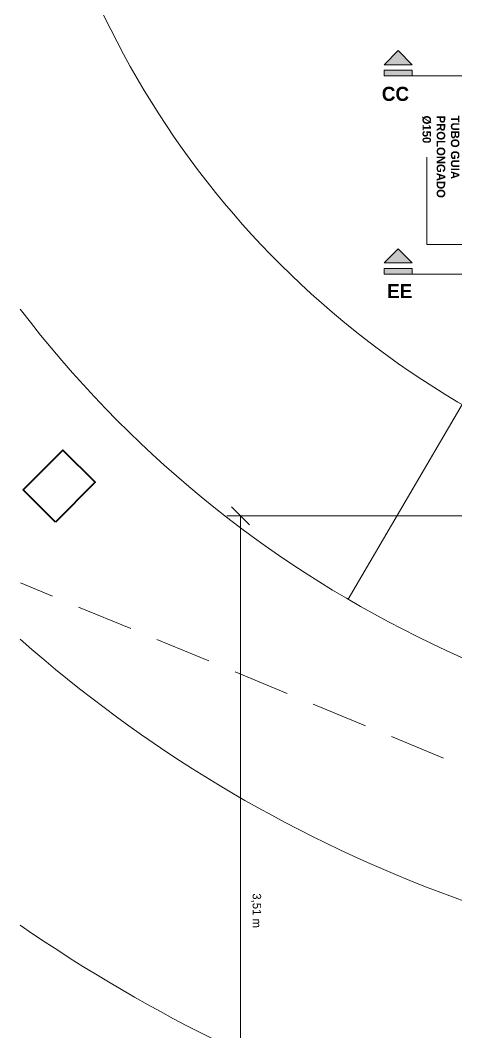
# Model space of a CAD drawing. Header units: metres. Extents: x 1.1 to 88.1, y -3.7 to 23.8.
# Drawn here: x 20.813 to 22.747, y 15.706 to 20.193 of the extents above; entities that cross this region are included whole.
import ezdxf

# ---------------------------------------------------------------- set-up
doc = ezdxf.new("R2010")
doc.units = ezdxf.units.M
doc.linetypes.add('IMPORT-DASHED2 _4_', pattern=[0.375, 0.25, -0.125])
doc.layers.add('1095_ARQ_BASE_dwg', color=7, linetype='Continuous', lineweight=5, true_color=0x767676)
for name, color, linetype, lineweight in [('A-ANNO-DIMS', 7, 'Continuous', 5), ('A-ANNO-DIMS-25', 7, 'Continuous', 5), ('G-ANNO-SYMB', 7, 'Continuous', 5), ('G-ANNO-TEXT', 7, 'Continuous', 5), ('KIRYA - PAREDE', 7, 'Continuous', 40), ('KIRYA - PISO', 7, 'Continuous', 5), ('KIRYA - PROJEÇÃO', 7, 'IMPORT-DASHED2 _4_', 5)]:
    doc.layers.add(name, color=color, linetype=linetype, lineweight=lineweight)
doc.styles.add('Century Gothic_3', font='GOTHIC.TTF', dxfattribs={"height": 0.0375})
doc.styles.add('Century Gothic_B_1', font='GOTHICB.TTF', dxfattribs={"height": 0.0375})
doc.styles.add('Century Gothic_B_2', font='GOTHICB.TTF', dxfattribs={"height": 0.0625})
doc.dimstyles.new('Setores_1_5', dxfattribs={"dimscale": 0.3048, "dimtxt": 0.039156, "dimasz": 0.260417, "dimexe": 0.19685, "dimexo": 0.123031, "dimgap": 0.143537, "dimtad": 1, "dimrnd": 0.01, "dimzin": 0, "dimdsep": 46, "dimtxsty": 'Century Gothic_3', "dimblk1": 'OBLIQUE', "dimblk2": 'OBLIQUE', "dimsah": 1, "dimcen": 0.09, "dimazin": 0, "dimtfac": 1, "dimtdec": 4, "dimtix": 1, "dimtmove": 0, "dimatfit": 3, "dimfxl": 1, "dimtvp": 1, "dimtolj": 1, "dimtzin": 0, "dimarcsym": 2})

# ---------------------------------------------------------------- blocks, each defined once
blk = doc.blocks.new('1095_ARQ_BASE_dwg-4006143-TÉRREO')
at = {"layer": 'KIRYA - PAREDE', "color": 253, "true_color": 0xaaaaaa, "flags": 128}
blk.add_lwpolyline([(20.8383, 10.0262), (20.6954, 9.8833), (20.519, 10.0598), (20.6618, 10.2026)], close=True, dxfattribs=at)
at = {"layer": 'KIRYA - PISO', "color": 253, "true_color": 0xaaaaaa}
blk.add_line((20.3176, 11.8282), (21.1807, 11.3232), dxfattribs=at)
for radius, start, end in [(5, 307.2959, 360), (6, 318.47868, 360), (7, 325.37169, 0), (4, 276.0669, 332.963)]:
    blk.add_arc((16.8653, 13.8485), radius, start, end, dxfattribs=at)
at = {"layer": 'KIRYA - PROJEÇÃO', "color": 253, "true_color": 0xaaaaaa, "flags": 128}
blk.add_lwpolyline([(18.3116, 19.16), (21.0326, 18.0329), (22.7606, 13.861), (21.108, 9.8713)], dxfattribs=at)
blk = doc.blocks.new('Corte - Padrão-73672-TÉRREO')
at = {"layer": 'G-ANNO-SYMB'}
for points in [[(-0.00251, 0.00198), (-0.00001, 0.00448), (0.00249, 0.00198)], [(0.00249, 0.001), (0.00249, 0), (-0.00251, 0), (-0.00251, 0.001)]]:
    blk.add_hatch(color=256, dxfattribs=at).paths.add_polyline_path(points)
for p, q in [((-0.00001, 0.00448), (-0.00251, 0.00198)), ((0.00249, 0.00198), (-0.00001, 0.00448)), ((-0.00251, 0.00198), (0.00249, 0.00198)), ((0.00249, 0.001), (-0.00251, 0.001)), ((-0.00251, 0.001), (-0.00251, 0)), ((0.00249, 0), (0.00249, 0.001)), ((-0.00251, 0), (0.00249, 0))]:
    blk.add_line(p, q, dxfattribs=at)
blk = doc.blocks.new('DIMBLOCK20-TÉRREO')
at = {"layer": 'A-ANNO-DIMS-25', "lineweight": 25}
for p, q in [((23.4024, 15.8829), (23.4024, 15.939)), ((23.4024, 15.8829), (23.4024, 15.8268)), ((22.0596, 14.5401), (22.0596, 14.5963)), ((22.0596, 14.5401), (22.0596, 14.484))]:
    blk.add_line(p, q, dxfattribs=at)
at = {"layer": 'A-ANNO-DIMS-25'}
for p, q in [((23.4024, 15.8829), (23.36, 15.9253)), ((23.4024, 15.8829), (22.0596, 14.5401)), ((23.4024, 15.8829), (23.5115, 15.7738)), ((22.0596, 14.5401), (22.0172, 14.5826)), ((22.0596, 14.5401), (22.0728, 14.527))]:
    blk.add_line(p, q, dxfattribs=at)
at = {"layer": 'A-ANNO-DIMS-25', "color": 0, "insert": (22.8544, 15.205), "char_height": 0.0375, "width": 0.198392, "attachment_point": 1, "rotation": 225, "line_spacing_factor": 0.984502, "style": 'Century Gothic_3'}
blk.add_mtext('1,90 m', dxfattribs=at)
blk = doc.blocks.new('_Oblique')
at = {"color": 0, "linetype": 'ByBlock', "lineweight": -2}
blk.add_line((-0.5, -0.5), (0.5, 0.5), dxfattribs=at)
blk = doc.blocks.new('DIMBLOCK21-TÉRREO')
at = {"layer": 'A-ANNO-DIMS-25'}
for p, q in [((21.7885, 17.9967), (21.7285, 17.9967)), ((21.7885, 17.9967), (21.7885, 14.485)), ((21.7885, 17.9967), (22.9358, 17.9967)), ((21.7885, 14.485), (21.7285, 14.485)), ((21.7885, 14.485), (21.8303, 14.485))]:
    blk.add_line(p, q, dxfattribs=at)
at = {"layer": 'A-ANNO-DIMS-25', "lineweight": 25}
for p, q in [((21.7885, 17.9967), (21.7488, 18.0364)), ((21.7885, 17.9967), (21.8282, 17.957)), ((21.7885, 14.485), (21.7488, 14.5246)), ((21.7885, 14.485), (21.8282, 14.4453))]:
    blk.add_line(p, q, dxfattribs=at)
at = {"layer": 'A-ANNO-DIMS-25', "color": 0, "insert": (21.8803, 16.3235), "char_height": 0.0375, "width": 0.198392, "attachment_point": 1, "rotation": 270, "line_spacing_factor": 0.984502, "style": 'Century Gothic_3'}
blk.add_mtext('3,51 m', dxfattribs=at)

msp = doc.modelspace()

# ---------------------------------------------------------------- linework, layer by layer
at = {"layer": 'G-ANNO-SYMB'}
for p, q in [((22.4876, 19.9467), (25.3202, 19.9467)), ((22.4876, 19.0683), (26.7733, 19.0683))]:
    msp.add_line(p, q, dxfattribs=at)
at = {"layer": 'G-ANNO-TEXT', "color": 1, "true_color": 0xff0000}
for p, q in [((22.614, 19.3245), (22.614, 19.5858)), ((22.614, 19.1986), (22.614, 19.3245)), ((23.2437, 19.1986), (22.614, 19.1986))]:
    msp.add_line(p, q, dxfattribs=at)

# ---------------------------------------------------------------- block references
at = {"layer": '1095_ARQ_BASE_dwg', "color": 253, "true_color": 0xaaaaaa, "rotation": 270.0000000000001}
msp.add_blockref('1095_ARQ_BASE_dwg-4006143-TÉRREO', (10.9426, 38.8073), dxfattribs=at)
at = {"layer": 'G-ANNO-SYMB', "xscale": 24.99999999999999, "yscale": 24.99999999999999, "zscale": 24.99999999999999}
for p in [(22.4876, 19.9467), (22.4876, 19.0683)]:
    msp.add_blockref('Corte - Padrão-73672-TÉRREO', p, dxfattribs=at)

# ---------------------------------------------------------------- texts
at = {"layer": 'G-ANNO-TEXT', "color": 1, "true_color": 0xff0000, "char_height": 0.0375, "attachment_point": 1, "rotation": 270, "style": 'Century Gothic_B_1'}
for s, insert, width in [('Ø150', (22.6328, 19.7705), 0.162342), ('PROLONGADO ', (22.6956, 19.7705), 0.477004), ('TUBO GUIA ', (22.7585, 19.7705), 0.354747)]:
    msp.add_mtext(s, dxfattribs=dict(at, insert=insert, width=width))

# ---------------------------------------------------------------- dimensions: what is measured, and where the dimension line sits
at = {"layer": 'A-ANNO-DIMS'}
for base, p1, p2, angle, override, picture, middle in [((21.7885, 14.485), (22.9733, 17.9967), (21.8678, 14.485), 90, {"dimpost": '<>', "dimfxl": 3.68161}, 'DIMBLOCK21-TÉRREO', (21.7251, 16.2408)), ((22.0596, 14.5401), (23.538, 15.7473), (22.0993, 14.5005), 45, {"dimpost": '<>', "dimfxl": 1.903773}, 'DIMBLOCK20-TÉRREO', (22.6862, 15.2564))]:
    dim = msp.add_linear_dim(base=base, p1=p1, p2=p2, angle=angle, dimstyle='Setores_1_5', override=override, dxfattribs=at)
    dim.commit()
    dim.dimension.update_dxf_attribs({"geometry": picture, "text_midpoint": middle})

# ---------------------------------------------------------------- next in the draw order: texts
at = {"layer": 'G-ANNO-TEXT', "color": 5, "true_color": 0x0000ff, "char_height": 0.0625, "attachment_point": 1, "style": 'Century Gothic_B_2', "bg_fill": 3, "box_fill_scale": 1.25, "bg_fill_color": 256, "bg_fill_true_color": 13158600, "bg_fill_transparency": 0}
for s, insert, width in [('CC', (22.4149, 19.8981), 0.164346), ('EE', (22.4383, 19.0239), 0.112236)]:
    msp.add_mtext(s, dxfattribs=dict(at, insert=insert, width=width))

doc.saveas('drawing.dxf')
